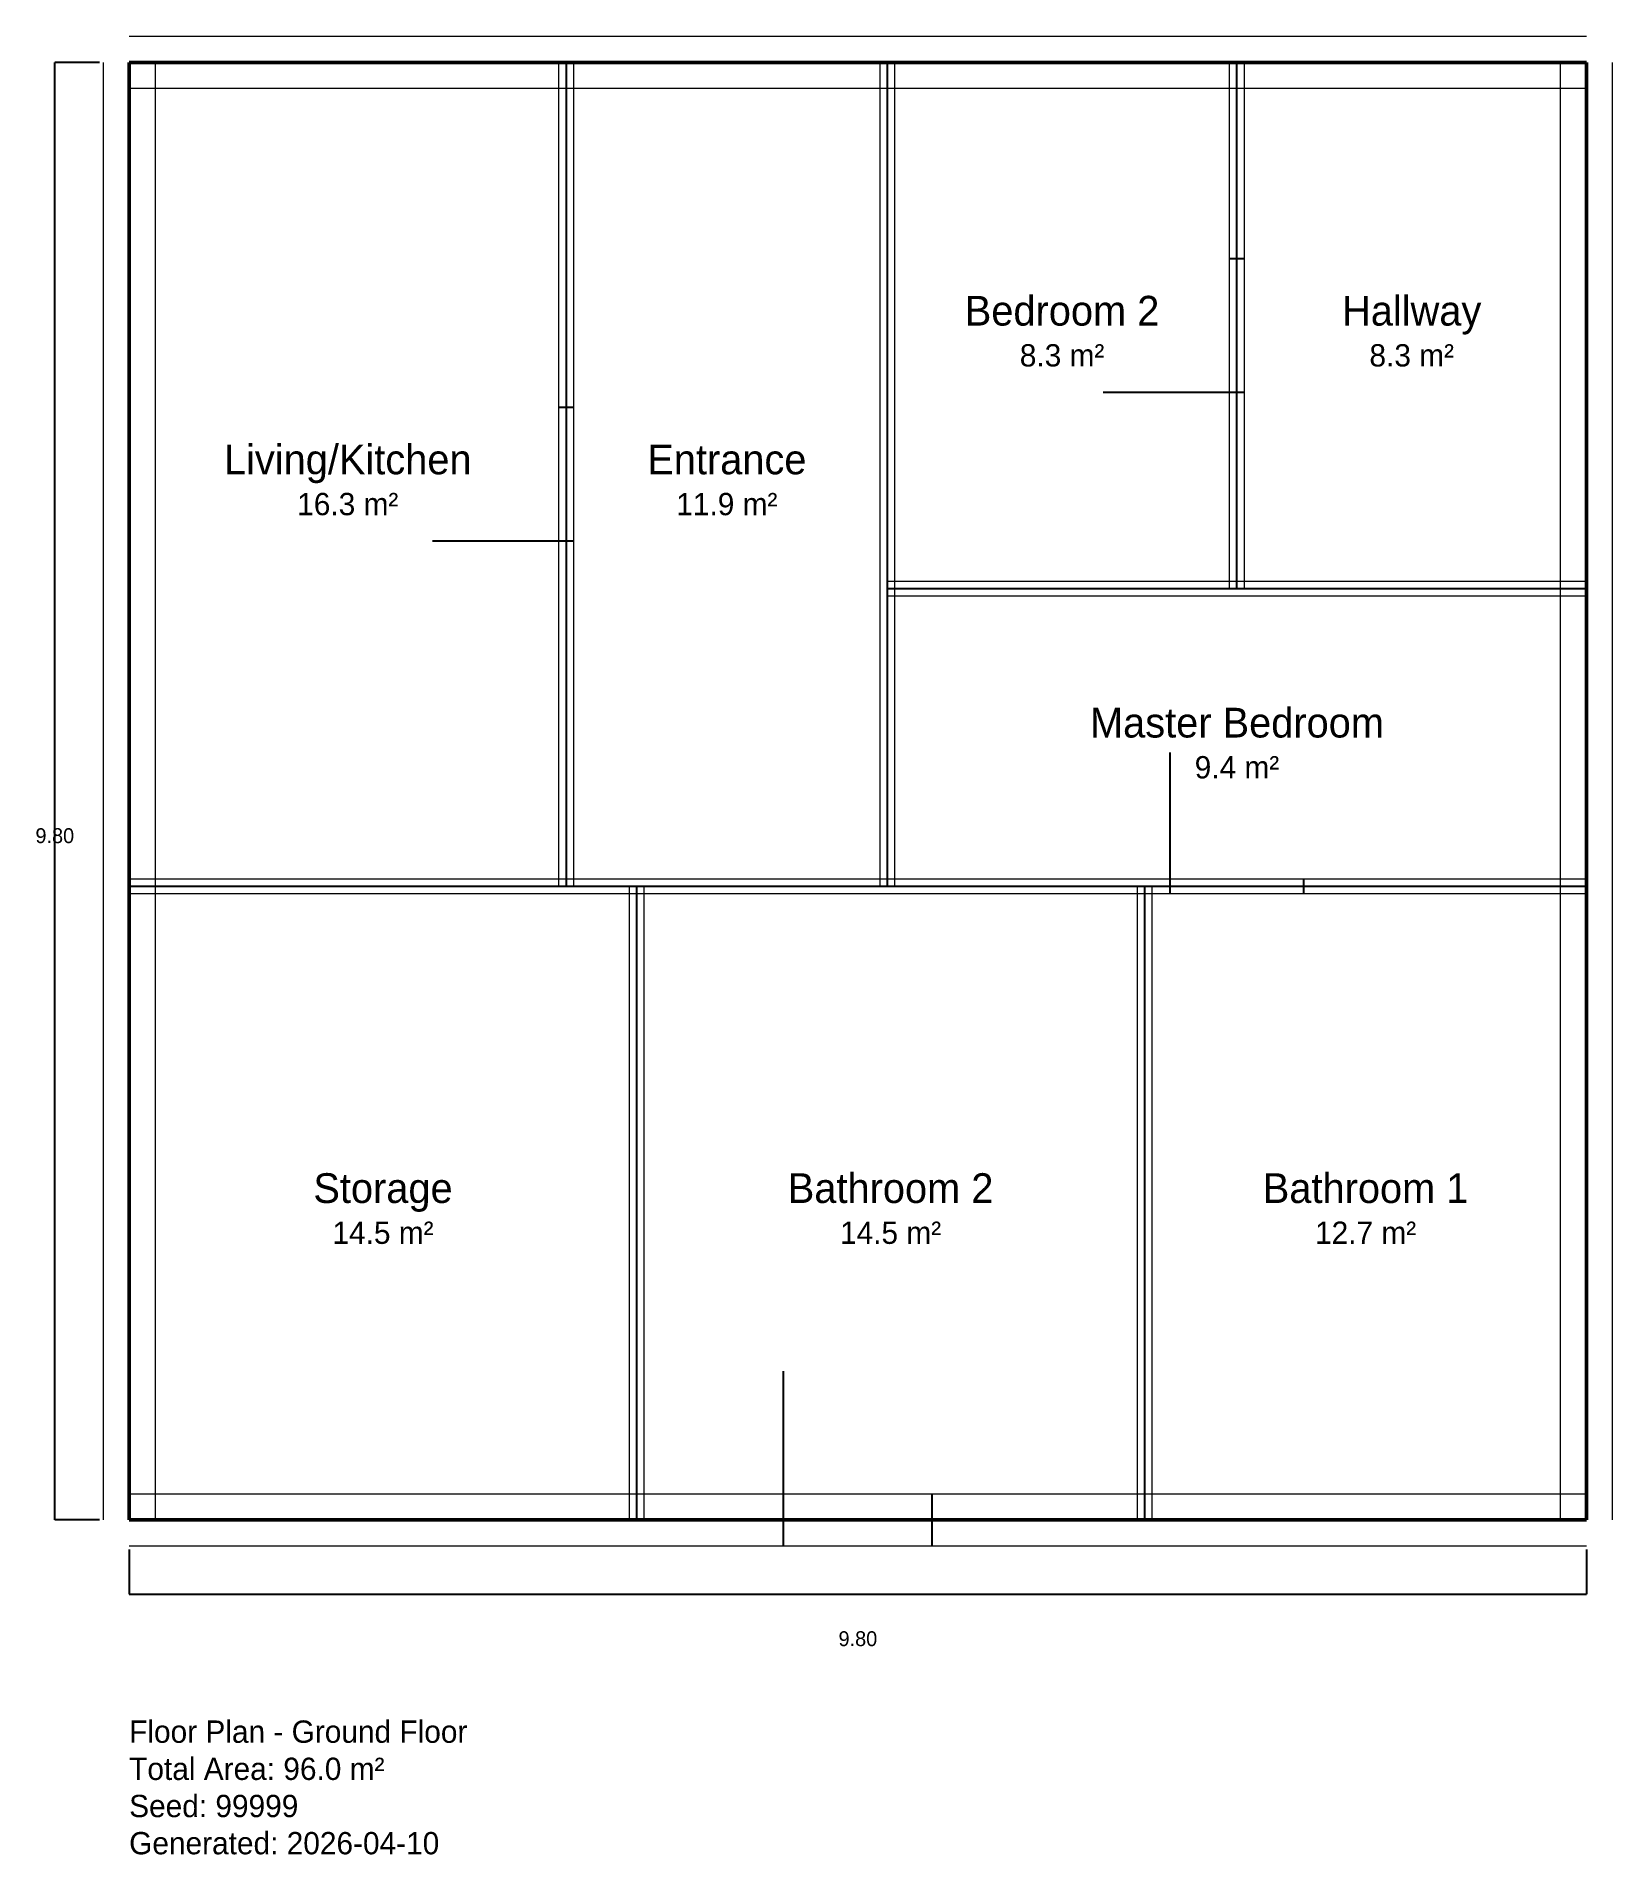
# Model space of a CAD drawing. Header units: metres. Extents: x -0.6 to 10, y -2.3 to 10.
import ezdxf
from ezdxf.enums import TextEntityAlignment as Align

# ---------------------------------------------------------------- set-up
doc = ezdxf.new("R2010")
doc.units = ezdxf.units.M
for name, color, linetype in [('DIMS', 3, 'Continuous'), ('DOORS', 1, 'Continuous'), ('ROOMS', 8, 'Continuous'), ('TEXT', 7, 'Continuous'), ('WALLS', 7, 'Continuous')]:
    doc.layers.add(name, color=color, linetype=linetype)

msp = doc.modelspace()

# ---------------------------------------------------------------- linework, layer by layer
at = {"layer": 'DIMS'}
for p, q in [((-0.5, 0), (-0.5, 9.8)), ((-0.2, 9.8), (-0.5, 9.8)), ((-0.2, 0), (-0.5, 0)), ((0, -0.2), (0, -0.5)), ((9.8, -0.2), (9.8, -0.5)), ((0, -0.5), (9.8, -0.5))]:
    msp.add_line(p, q, dxfattribs=at)
at = {"layer": 'DOORS'}
for p, q in [((7.499, 8.48), (7.399, 8.48)), ((2.99, 7.48), (2.89, 7.48)), ((7.449, 7.58), (6.549, 7.58)), ((7.499, 7.58), (7.399, 7.58)), ((2.94, 6.58), (2.04, 6.58)), ((2.99, 6.58), (2.89, 6.58)), ((6.999, 4.26), (6.999, 5.16)), ((6.999, 4.21), (6.999, 4.31)), ((7.899, 4.21), (7.899, 4.31)), ((4.4, 0), (4.4, 1)), ((4.4, -0.175), (4.4, 0.175)), ((5.4, -0.175), (5.4, 0.175))]:
    msp.add_line(p, q, dxfattribs=at)
at = {"layer": 'ROOMS', "lineweight": 13}
for points in [[(0, 4.26), (2.94, 4.26), (2.94, 9.8), (0, 9.8)], [(2.94, 4.26), (5.097, 4.26), (5.097, 9.8), (2.94, 9.8)], [(5.097, 6.26), (7.449, 6.26), (7.449, 9.8), (5.097, 9.8)], [(7.449, 6.26), (9.8, 6.26), (9.8, 9.8), (7.449, 9.8)], [(5.097, 4.26), (9.8, 4.26), (9.8, 6.26), (5.097, 6.26)], [(0, 0), (3.414, 0), (3.414, 4.26), (0, 4.26)], [(3.414, 0), (6.827, 0), (6.827, 4.26), (3.414, 4.26)], [(6.827, 0), (9.8, 0), (9.8, 4.26), (6.827, 4.26)]]:
    msp.add_lwpolyline(points, close=True, dxfattribs=at)
at = {"layer": 'WALLS', "lineweight": 13}
for p, q in [((9.8, 9.975), (0, 9.975)), ((-0.175, 9.8), (-0.175, 0)), ((0.175, 9.8), (0.175, 0)), ((2.89, 4.26), (2.89, 9.8)), ((2.99, 4.26), (2.99, 9.8)), ((5.047, 9.8), (5.047, 6.26)), ((5.147, 9.8), (5.147, 6.26)), ((7.399, 6.26), (7.399, 9.8)), ((7.499, 6.26), (7.499, 9.8)), ((9.625, 0), (9.625, 9.8)), ((9.975, 0), (9.975, 9.8)), ((9.8, 9.625), (0, 9.625)), ((5.047, 6.26), (5.047, 4.26)), ((9.8, 6.31), (5.097, 6.31)), ((5.147, 6.26), (5.147, 4.26)), ((9.8, 6.21), (5.097, 6.21)), ((0, 4.31), (2.94, 4.31)), ((2.94, 4.31), (5.097, 4.31)), ((5.097, 4.31), (9.8, 4.31)), ((0, 4.21), (2.94, 4.21)), ((2.94, 4.21), (5.097, 4.21)), ((3.364, 0), (3.364, 4.26)), ((3.464, 0), (3.464, 4.26)), ((5.097, 4.21), (9.8, 4.21)), ((6.777, 4.26), (6.777, 0)), ((6.877, 4.26), (6.877, 0)), ((0, 0.175), (9.8, 0.175)), ((0, -0.175), (9.8, -0.175))]:
    msp.add_line(p, q, dxfattribs=at)
at = {"layer": 'WALLS', "lineweight": 50}
for p, q in [((9.8, 9.8), (0, 9.8)), ((0, 9.8), (0, 0)), ((9.8, 0), (9.8, 9.8)), ((0, 0), (9.8, 0))]:
    msp.add_line(p, q, dxfattribs=at)
at = {"layer": 'WALLS', "lineweight": 25}
for p, q in [((2.94, 4.26), (2.94, 9.8)), ((5.097, 9.8), (5.097, 6.26)), ((7.449, 6.26), (7.449, 9.8)), ((9.8, 6.26), (5.097, 6.26)), ((5.097, 6.26), (5.097, 4.26)), ((0, 4.26), (2.94, 4.26)), ((2.94, 4.26), (5.097, 4.26)), ((3.414, 0), (3.414, 4.26)), ((5.097, 4.26), (9.8, 4.26)), ((6.827, 4.26), (6.827, 0))]:
    msp.add_line(p, q, dxfattribs=at)

# ---------------------------------------------------------------- texts
at = {"layer": 'DIMS'}
for p in [(-0.5, 4.6), (4.9, -0.8)]:
    msp.add_text('9.80', height=0.1, dxfattribs=at).set_placement(p, align=Align.MIDDLE_CENTER)
at = {"layer": 'TEXT'}
for s, height, p in [('Bedroom 2', 0.2, (6.273, 8.13)), ('Hallway', 0.2, (8.624, 8.13)), ('8.3 m²', 0.15, (6.273, 7.83)), ('8.3 m²', 0.15, (8.624, 7.83)), ('Living/Kitchen', 0.2, (1.47, 7.13)), ('Entrance', 0.2, (4.019, 7.13)), ('16.3 m²', 0.15, (1.47, 6.83)), ('11.9 m²', 0.15, (4.019, 6.83)), ('Master Bedroom', 0.2, (7.449, 5.36)), ('9.4 m²', 0.15, (7.449, 5.06)), ('Storage', 0.2, (1.707, 2.23)), ('Bathroom 2', 0.2, (5.12, 2.23)), ('Bathroom 1', 0.2, (8.314, 2.23)), ('14.5 m²', 0.15, (1.707, 1.93)), ('14.5 m²', 0.15, (5.12, 1.93)), ('12.7 m²', 0.15, (8.314, 1.93))]:
    msp.add_text(s, height=height, dxfattribs=at).set_placement(p, align=Align.MIDDLE_CENTER)
for s, p in [('Floor Plan - Ground Floor', (0, -1.5)), ('Total Area: 96.0 m²', (0, -1.75)), ('Seed: 99999', (0, -2)), ('Generated: 2026-04-10', (0, -2.25))]:
    msp.add_text(s, height=0.15, dxfattribs=at).set_placement(p)

doc.saveas('drawing.dxf')
